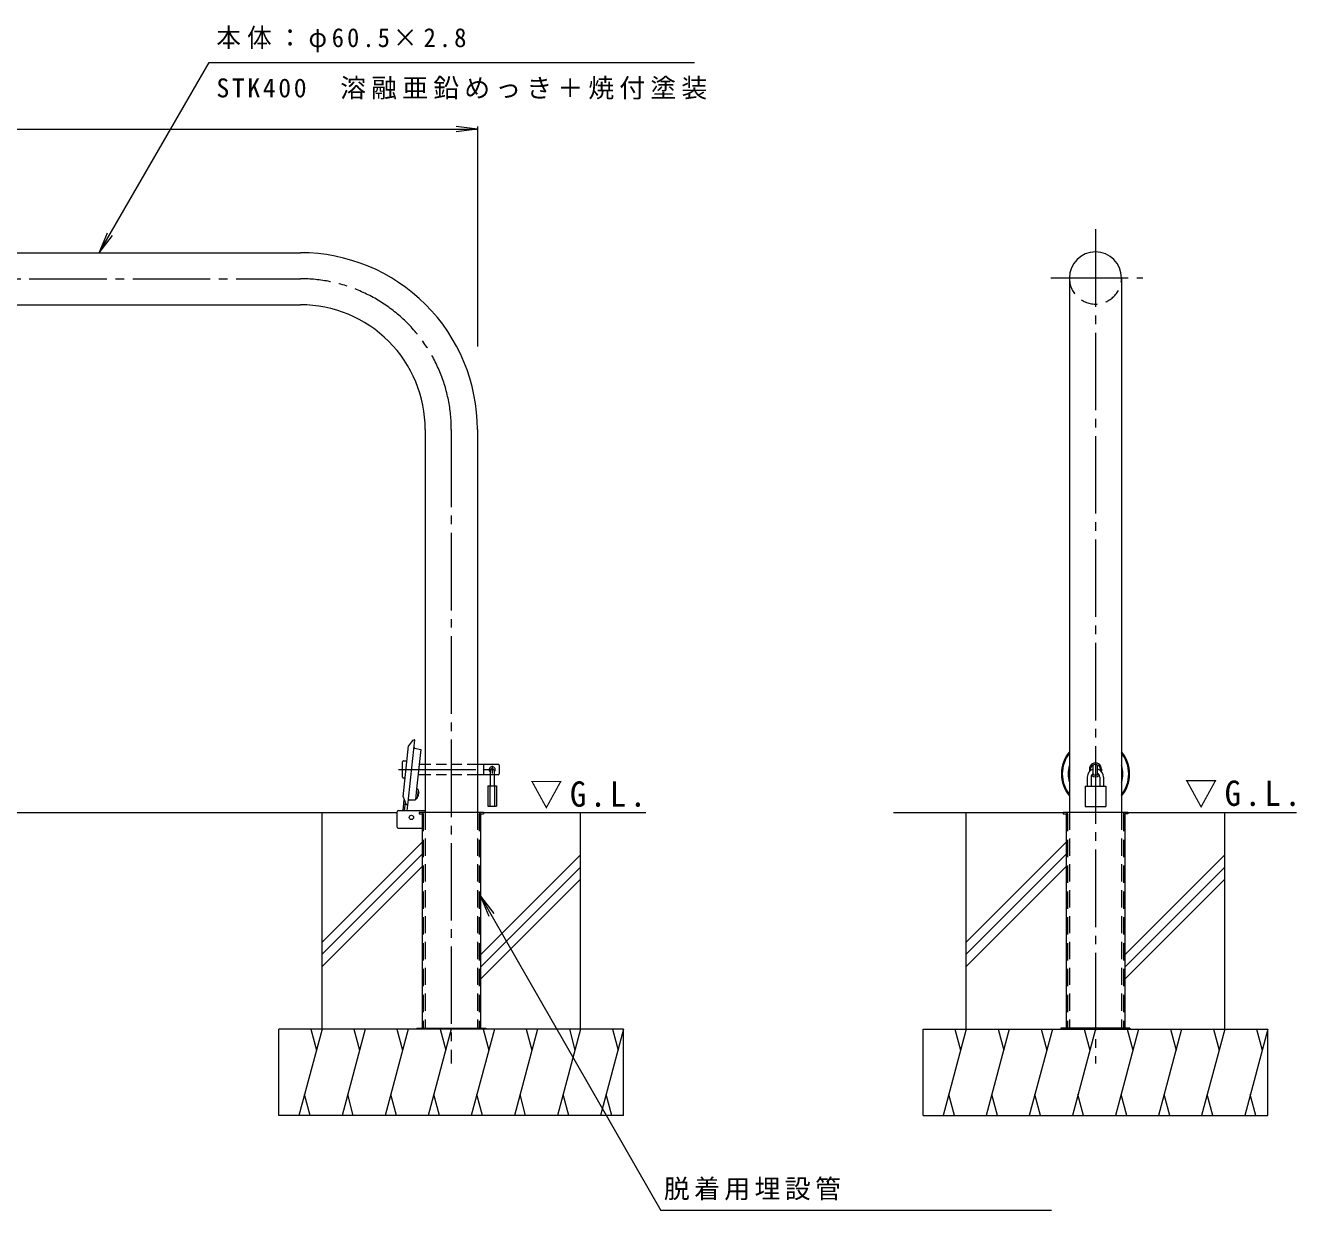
# Model space of a CAD drawing. Units: millimetres, scale not verified. Extents: x -1844 to 1847, y -1365 to 1326.
# Drawn here: x 1 to 1477, y -50 to 1326 of the extents above; entities that cross this region are included whole.
import ezdxf

# ---------------------------------------------------------------- set-up
doc = ezdxf.new("R2010")
doc.units = ezdxf.units.MM
doc.header["$LTSCALE"] = 10
for name, pattern in [('CHAIN1', [8, 5, -1, 1, -1]), ('CHAIN2', [12, 9, -1, 1, -1]), ('DASHED1', [1.8, 1.2, -0.6]), ('DASHED2', [3, 2, -1])]:
    doc.linetypes.add(name, pattern=pattern)
for name, color, linetype, lineweight in [('C-0_通り芯', 4, 'Continuous', 9), ('C-1_躯体', 7, 'Continuous', 9), ('C-2_仕上', 3, 'Continuous', 9), ('C-3_寸法', 3, 'DASHED2', 9), ('C-4_文字', 7, 'Continuous', 9), ('C-5_建具', 7, 'Continuous', 9), ('C-6_間仕切', 2, 'Continuous', 9), ('C-9_記号', 7, 'Continuous', 9), ('C-A_インテリア', 2, 'Continuous', 9), ('C-B_衛生陶器', 2, 'Continuous', 9), ('C-E_見え係り', 6, 'Continuous', 5)]:
    doc.layers.add(name, color=color, linetype=linetype, lineweight=lineweight)
doc.styles.add('ＭＳ ゴシック', font='')
doc.styles.get('ＭＳ ゴシック').set_extended_font_data('MS Gothic')

msp = doc.modelspace()

# ---------------------------------------------------------------- linework, layer by layer
at = {"layer": 'C-0_通り芯', "color": 7, "linetype": 'CHAIN2'}
for p, q in [((1243.24, 1089.32), (1243.24, 121.15)), ((1191.35, 1032.81), (1298.37, 1032.81)), ((-474.04, 1031.92), (320.71, 1031.92)), ((495.71, 856.92), (495.71, 121.15)), ((434.33, 462.17), (552.93, 462.17))]:
    msp.add_line(p, q, dxfattribs=at)
at = {"layer": 'C-0_通り芯'}
for p, q in [((439.8, 430.47), (446.01, 489.58)), ((450.62, 495.93), (446.01, 489.58)), ((453.16, 487.05), (460.15, 485.42)), ((1236.24, 462.77), (1236.24, 460.86)), ((1250.24, 462.77), (1250.24, 460.86)), ((439.8, 430.47), (440.98, 427.39)), ((446.84, 426.9), (454.02, 427.04)), ((458.21, 412.17), (458.21, 410.67)), ((533.21, 412.17), (458.21, 412.17)), ((458.21, 410.67), (461.71, 410.67)), ((461.71, 410.67), (461.71, 162.17)), ((529.71, 410.67), (529.71, 162.17)), ((529.71, 410.67), (533.21, 410.67)), ((533.21, 412.17), (533.21, 410.67)), ((533.21, 412.17), (533.21, 410.67)), ((1205.74, 412.17), (1205.74, 410.67)), ((1205.74, 412.17), (1205.74, 410.67)), ((1280.74, 412.17), (1205.74, 412.17)), ((1205.74, 410.67), (1209.24, 410.67)), ((1209.24, 410.67), (1209.24, 162.17)), ((1277.24, 410.67), (1277.24, 162.17)), ((1280.74, 410.67), (1277.24, 410.67)), ((1280.74, 412.17), (1280.74, 410.67))]:
    msp.add_line(p, q, dxfattribs=at)
at = {"layer": 'C-0_通り芯', "linetype": 'DASHED2'}
for p, q in [((463.21, 410.67), (463.21, 162.17)), ((528.21, 410.67), (528.21, 162.17)), ((1210.74, 410.67), (1210.74, 162.17)), ((1275.73, 410.67), (1275.73, 162.17))]:
    msp.add_line(p, q, dxfattribs=at)
at = {"layer": 'C-0_通り芯'}
for points in [[(445.33, 420.96), (453.29, 496.65), (450.62, 495.93)], [(460.15, 485.42), (455.36, 439.83), (455.35, 439.77)]]:
    msp.add_lwpolyline(points, dxfattribs=at)
at = {"layer": 'C-0_通り芯', "color": 7, "linetype": 'CHAIN2'}
msp.add_arc((320.71, 856.92), 175, 0, 90.00024, dxfattribs=at)
at = {"layer": 'C-0_通り芯'}
for centre, radius, start, end in [((453.39, 488.03), 1, 174, 256.87498), ((453.06, 496.38), 0.2, 354, 105.20602), ((1243.24, 462.77), 7, 359.99939, 180.00061), ((1243.24, 460.86), 7, 179.99939, 187.6925), ((1243.24, 460.86), 7, 352.30522, 0.00061), ((1243.24, 460.86), 7, 229.58139, 310.41597), ((445.13, 420.98), 0.2, 242.79398, 354), ((446.86, 425.9), 1, 91.12502, 174)]:
    msp.add_arc(centre, radius, start, end, dxfattribs=at)
at = {"layer": 'C-0_通り芯', "linetype": 'DASHED2'}
for centre, start, end in [((461.71, 410.67), 0, 90), ((529.71, 410.67), 90, 180), ((1209.24, 410.67), 0, 90), ((1277.24, 410.67), 90, 180)]:
    msp.add_arc(centre, 1.5, start, end, dxfattribs=at)
at = {"layer": 'C-0_通り芯'}
for major_axis, start_param, end_param in [((-4.16, 39.58), 0.7667625, 2.1642506), ((-4.06, 38.59), 0.7980163, 2.132987), ((-4.16, 39.58), 3.9038804, 5.3103083), ((-4.06, 38.59), 3.9348512, 5.2793375), ((-3.35, 31.83), 1.154745, 1.7762584), ((-3.35, 31.83), 4.2848321, 4.9293566)]:
    msp.add_ellipse((1243.29, 457.15), major_axis=major_axis, ratio=0.9945, start_param=start_param, end_param=end_param, dxfattribs=at)
at = {"layer": 'C-1_躯体', "color": 3}
for p, q in [((1212.99, 517.15), (1212.99, 412.17)), ((1273.49, 501.65), (1273.49, 412.17)), ((434.46, 414.47), (465.46, 414.47)), ((432.96, 395.47), (432.96, 412.97)), ((434.46, 393.97), (461.71, 393.97))]:
    msp.add_line(p, q, dxfattribs=at)
at = {"layer": 'C-1_躯体', "color": 4}
for p, q in [((455.35, 439.77), (454.02, 427.04)), ((440.98, 427.39), (442.89, 422.41)), ((442.89, 422.41), (445.04, 420.81))]:
    msp.add_line(p, q, dxfattribs=at)
at = {"layer": 'C-1_躯体'}
for p, q in [((455.71, 162.17), (535.71, 162.17)), ((455.71, 162.17), (455.71, 160.67)), ((483.21, 162.17), (483.21, 160.67)), ((508.21, 162.17), (508.21, 160.67)), ((535.71, 162.17), (535.71, 160.67)), ((1203.24, 162.17), (1203.24, 160.67)), ((1283.24, 162.17), (1203.24, 162.17)), ((1230.73, 162.17), (1230.73, 160.67)), ((1255.74, 162.17), (1255.74, 160.67)), ((1283.24, 162.17), (1283.24, 160.67))]:
    msp.add_line(p, q, dxfattribs=at)
at = {"layer": 'C-1_躯体', "color": 3}
for centre, start, end in [((434.46, 412.97), 90, 180), ((434.46, 395.47), 180, 270)]:
    msp.add_arc(centre, 1.5, start, end, dxfattribs=at)
at = {"layer": 'C-2_仕上'}
for p, q in [((-474.04, 1062.17), (320.71, 1062.17)), ((1212.98, 1032.81), (1212.98, 482.78)), ((1273.48, 1032.81), (1273.48, 482.85)), ((-474.04, 1001.67), (320.71, 1001.67)), ((465.46, 856.92), (465.46, 412.17)), ((525.96, 856.92), (525.96, 412.17))]:
    msp.add_line(p, q, dxfattribs=at)
for centre, radius, end in [((320.71, 856.92), 205.25, 90.00023), ((1243.23, 1032.81), 30.25, 180), ((320.71, 856.92), 144.75, 90.0002)]:
    msp.add_arc(centre, radius, 0, end, dxfattribs=at)
at = {"layer": 'C-2_仕上', "linetype": 'DASHED2'}
msp.add_arc((1243.23, 1032.81), 30.25, 180.00047, 0.00047, dxfattribs=at)
at = {"layer": 'C-3_寸法'}
for p, q in [((465.46, 412.17), (465.46, 162.17)), ((525.96, 412.17), (525.96, 162.17)), ((1212.98, 412.17), (1212.98, 162.17)), ((1273.49, 412.17), (1273.49, 162.17))]:
    msp.add_line(p, q, dxfattribs=at)
at = {"layer": 'C-4_文字'}
for p, q in [((-1474.04, 1205.56), (525.96, 1205.56)), ((525.96, 1205.56), (501.17, 1208.82)), ((525.96, 1205.56), (501.17, 1202.3)), ((525.96, 1208.56), (525.96, 953.43))]:
    msp.add_line(p, q, dxfattribs=at)
at = {"layer": 'C-5_建具'}
for p, q in [((87.14, 1062.17), (214.69, 1283.09)), ((214.69, 1283.09), (778.06, 1283.09)), ((87.14, 1062.17), (96.71, 1085.26)), ((87.14, 1062.17), (102.36, 1082)), ((1240.74, 457.16), (1240.74, 466.7)), ((1245.74, 457.16), (1245.74, 466.7)), ((529.71, 315.02), (738.82, -49.77)), ((529.71, 315.02), (544.93, 295.18)), ((529.71, 315.02), (539.28, 291.92)), ((1192.39, -49.77), (738.82, -49.77))]:
    msp.add_line(p, q, dxfattribs=at)
for centre, radius, start, end in [((1243.24, 461.93), 6, 349.8367, 190.1633), ((1241.74, 466.7), 1, 107.45982, 180), ((1244.73, 466.7), 1, 0, 72.54018), ((1243.24, 461.93), 6, 234.7027, 305.2973), ((1241.74, 457.16), 1, 180, 252.54018), ((1244.73, 457.16), 1, 287.45982, 0)]:
    msp.add_arc(centre, radius, start, end, dxfattribs=at)
at = {"layer": 'C-6_間仕切', "color": 7}
for p, q in [((440.14, 472.17), (444.18, 472.17)), ((439.14, 453.17), (439.14, 471.17)), ((465.46, 468.17), (458.34, 468.17)), ((550.14, 468.17), (525.96, 468.17)), ((533.14, 468.17), (533.14, 456.17)), ((551.14, 467.17), (551.14, 457.17)), ((442.08, 452.17), (440.14, 452.17)), ((465.46, 456.17), (457.08, 456.17)), ((550.14, 456.17), (525.96, 456.17))]:
    msp.add_line(p, q, dxfattribs=at)
at = {"layer": 'C-6_間仕切', "color": 7, "linetype": 'DASHED1'}
for p, q in [((525.96, 468.17), (465.46, 468.17)), ((525.96, 456.17), (465.46, 456.17))]:
    msp.add_line(p, q, dxfattribs=at)
at = {"layer": 'C-6_間仕切', "color": 7, "linetype": 'CHAIN1'}
msp.add_line((543.14, 466.68), (543.14, 457.62), dxfattribs=at)
at = {"layer": 'C-6_間仕切'}
for p, q in [((1231.24, 442.93), (1255.24, 442.93)), ((1233.74, 453.43), (1233.74, 442.93)), ((1238.23, 453.43), (1238.23, 442.93)), ((1248.24, 453.43), (1248.24, 442.93)), ((1252.74, 453.43), (1252.74, 442.93)), ((1255.24, 442.93), (1255.24, 419.43)), ((456.83, 430.82), (456.43, 430.86)), ((457.7, 431.53), (456.51, 431.66)), ((456.83, 430.82), (457.7, 431.53)), ((458.16, 435.91), (456.97, 436.03)), ((457.45, 436.79), (457.05, 436.83)), ((457.45, 436.79), (458.16, 435.91)), ((457.7, 431.53), (458.16, 435.91)), ((439.82, 414.47), (441.14, 426.98))]:
    msp.add_line(p, q, dxfattribs=at)
at = {"layer": 'C-6_間仕切', "color": 6, "lineweight": 5}
for p, q in [((-1381.04, 412.16), (432.96, 412.17)), ((533.21, 412.17), (721.5, 412.17))]:
    msp.add_line(p, q, dxfattribs=at)
at = {"layer": 'C-6_間仕切'}
msp.add_lwpolyline([(1231.24, 442.93), (1231.24, 419.43), (1255.24, 419.43)], dxfattribs=at)
at = {"layer": 'C-6_間仕切', "color": 7}
for centre, radius, start, end in [((440.14, 471.17), 1, 90, 180), ((543.14, 462.17), 3.5, 310.00473, 229.99223), ((550.14, 467.17), 1, 0, 90), ((440.14, 453.17), 1, 180, 270), ((550.14, 457.17), 1, 270, 0)]:
    msp.add_arc(centre, radius, start, end, dxfattribs=at)
at = {"layer": 'C-6_間仕切'}
for radius, start, end in [(9.5, 105.25735, 180), (5, 119.99915, 180), (9.5, 0, 74.74271), (5, 0, 60.00085)]:
    msp.add_arc((1243.24, 453.43), radius, start, end, dxfattribs=at)
at = {"layer": 'C-9_記号'}
for p, q in [((441.43, 414.47), (442.4, 423.69)), ((444.65, 414.47), (445.33, 420.96))]:
    msp.add_line(p, q, dxfattribs=at)
at = {"layer": 'C-A_インテリア'}
for p, q in [((540.89, 460.92), (540.89, 443.17)), ((545.39, 460.92), (545.39, 443.17)), ((538.14, 443.17), (548.14, 443.17)), ((538.14, 443.17), (538.14, 419.67)), ((540.39, 443.17), (540.39, 419.67)), ((545.89, 443.17), (545.89, 419.67)), ((548.14, 443.17), (548.14, 419.67)), ((538.14, 419.67), (548.14, 419.67))]:
    msp.add_line(p, q, dxfattribs=at)
msp.add_arc((543.14, 460.92), 2.25, 0, 180, dxfattribs=at)
at = {"layer": 'C-B_衛生陶器'}
for p, q in [((455.71, 428.17), (454.15, 428.34)), ((456.91, 439.61), (455.35, 439.77)), ((456.22, 428.87), (455.71, 428.17)), ((457.26, 438.82), (456.22, 428.87)), ((457.26, 438.82), (456.91, 439.61))]:
    msp.add_line(p, q, dxfattribs=at)
at = {"layer": 'C-E_見え係り'}
for p, q in [((345.71, 160.67), (345.71, 412.17)), ((645.71, 160.67), (645.71, 412.17)), ((1009.02, 412.17), (1205.74, 412.17)), ((1093.24, 160.67), (1093.24, 412.17)), ((1280.74, 412.17), (1476.63, 412.17)), ((1393.24, 160.67), (1393.24, 412.17)), ((461.71, 377.98), (345.71, 261.98)), ((1209.24, 377.98), (1093.24, 261.98)), ((461.71, 363.83), (345.71, 247.83)), ((645.71, 363.1), (529.71, 247.1)), ((1209.24, 363.84), (1093.24, 247.84)), ((1393.24, 363.1), (1277.24, 247.1)), ((461.71, 349.69), (345.71, 233.69)), ((645.71, 348.95), (529.71, 232.95)), ((1209.24, 349.69), (1093.24, 233.69)), ((1393.24, 348.95), (1277.24, 232.95)), ((645.71, 334.81), (529.71, 218.81)), ((1393.24, 334.81), (1277.24, 218.81)), ((295.71, 60.67), (295.71, 160.67)), ((695.71, 160.67), (295.71, 160.67)), ((345.71, 160.67), (318.92, 60.67)), ((332.66, 160.67), (339.19, 136.32)), ((395.71, 160.67), (368.92, 60.67)), ((382.66, 160.67), (389.19, 136.32)), ((445.71, 160.67), (418.92, 60.67)), ((432.66, 160.67), (439.19, 136.32)), ((495.71, 160.67), (468.92, 60.67)), ((482.66, 160.67), (489.19, 136.32)), ((545.71, 160.67), (518.92, 60.67)), ((532.66, 160.67), (539.19, 136.32)), ((595.71, 160.67), (568.92, 60.67)), ((582.66, 160.67), (589.19, 136.32)), ((645.71, 160.67), (618.92, 60.67)), ((632.66, 160.67), (639.19, 136.32)), ((695.71, 160.67), (668.92, 60.67)), ((682.66, 160.67), (689.19, 136.32)), ((695.71, 60.67), (695.71, 160.67)), ((1043.24, 160.67), (1443.24, 160.67)), ((1043.24, 60.67), (1043.24, 160.67)), ((1093.24, 160.67), (1066.44, 60.67)), ((1080.19, 160.67), (1086.71, 136.32)), ((1143.24, 160.67), (1116.44, 60.67)), ((1130.19, 160.67), (1136.71, 136.32)), ((1193.24, 160.67), (1166.44, 60.67)), ((1180.19, 160.67), (1186.71, 136.32)), ((1243.24, 160.67), (1216.44, 60.67)), ((1230.19, 160.67), (1236.71, 136.32)), ((1293.24, 160.67), (1266.44, 60.67)), ((1280.19, 160.67), (1286.71, 136.32)), ((1343.24, 160.67), (1316.44, 60.67)), ((1330.19, 160.67), (1336.71, 136.32)), ((1393.24, 160.67), (1366.44, 60.67)), ((1380.19, 160.67), (1386.71, 136.32)), ((1443.24, 160.67), (1416.44, 60.67)), ((1430.19, 160.67), (1436.71, 136.32)), ((1443.24, 60.67), (1443.24, 160.67)), ((331.96, 60.67), (325.44, 85.02)), ((381.96, 60.67), (375.44, 85.02)), ((431.96, 60.67), (425.44, 85.02)), ((481.96, 60.67), (475.44, 85.02)), ((531.96, 60.67), (525.44, 85.02)), ((581.96, 60.67), (575.44, 85.02)), ((631.96, 60.67), (625.44, 85.02)), ((681.96, 60.67), (675.44, 85.02)), ((1079.49, 60.67), (1072.96, 85.02)), ((1129.49, 60.67), (1122.96, 85.02)), ((1179.49, 60.67), (1172.96, 85.02)), ((1229.49, 60.67), (1222.96, 85.02)), ((1279.49, 60.67), (1272.96, 85.02)), ((1329.49, 60.67), (1322.96, 85.02)), ((1379.49, 60.67), (1372.96, 85.02)), ((1429.49, 60.67), (1422.96, 85.02)), ((695.71, 60.67), (295.71, 60.67)), ((1043.24, 60.67), (1443.24, 60.67))]:
    msp.add_line(p, q, dxfattribs=at)
at = {"layer": 'C-E_見え係り', "color": 4, "lineweight": 9}
msp.add_circle((449.36, 406.67), 2.5, dxfattribs=at)

# ---------------------------------------------------------------- texts
at = {"layer": 'C-5_建具', "char_height": 21.99, "attachment_point": 7, "style": 'ＭＳ ゴシック'}
for s, insert in [('\\T1.25;\\W0.95;本体：φ60.5×2.8', (223.06, 1294.85)), ('\\T1.2;STK400\u3000溶融亜鉛めっき＋焼付塗装', (223.06, 1239.94)), ('\\T1.17;脱着用埋設管', (742.39, -37.91))]:
    msp.add_mtext(s, dxfattribs=dict(at, insert=insert))
at = {"layer": 'C-5_建具', "color": 2, "char_height": 29.33, "attachment_point": 7, "style": 'ＭＳ ゴシック'}
for insert in [(586.98, 416.5), (1346.81, 417.39)]:
    msp.add_mtext('\\T1.22;\\W0.95;▽G.L.', dxfattribs=dict(at, insert=insert))

doc.saveas('drawing.dxf')
